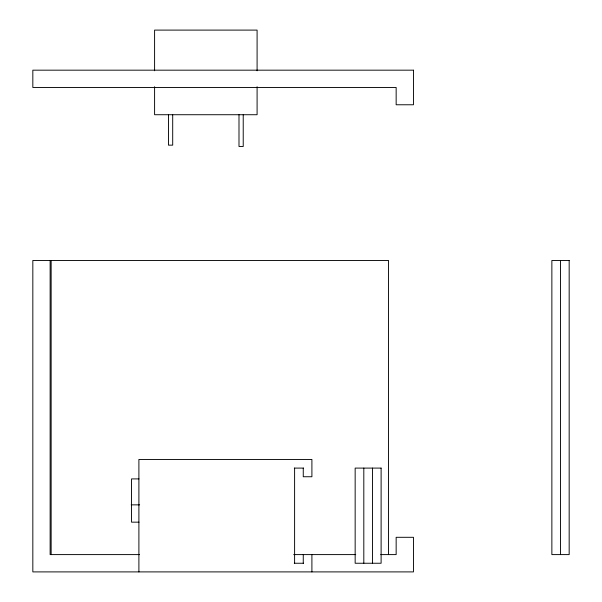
<?xml version="1.0" encoding="UTF-8"?>
<svg xmlns="http://www.w3.org/2000/svg" width="602" height="602" viewBox="0 0 602 602"><rect width="100%" height="100%" fill="white"/><g stroke="black" fill="none" stroke-linecap="round" stroke-linejoin="round"><path stroke-width="0.9" d="M294.295 468.093L303.566 468.093M139.009 478.906L131.529 478.906L131.529 522.16L139.009 522.16M131.183 504.86L139.649 504.86M139.483 554.6L50.132 554.6L50.132 260.478M293.663 554.6L355.722 554.6M380.735 554.6L396.154 554.6L396.154 537.3L413.454 537.3L413.454 571.9L32.832 571.9L32.832 260.478L388.523 260.478L388.523 554.6M294.295 563.246L303.566 563.246M560.515 260.478L560.515 554.6M372.465 468.093L372.465 563.246M363.811 468.093L363.811 563.246M311.904 554.6L311.904 571.9M303.257 468.093L303.257 476.746L311.904 476.746L311.904 459.446L138.896 459.446L138.896 571.9M303.257 554.6L303.257 563.246M294.604 468.093L294.604 563.246M257.092 70.788L257.092 30.1L154.594 30.1L154.594 70.788M257.092 86.718L257.092 114.726L154.594 114.726L154.594 86.718M243.223 114.726L243.223 146.489L238.994 146.489L238.994 114.726M172.699 114.726L172.699 145.15L168.47 145.15L168.47 114.726M51.147 260.478L51.147 554.6M413.454 70.171L32.832 70.171L32.832 87.471L396.154 87.471L396.154 104.771L413.454 104.771L413.454 70.171M569.168 260.478L551.868 260.478L551.868 554.6L569.168 554.6L569.168 260.478M381.111 468.093L355.157 468.093L355.157 563.246L381.111 563.246L381.111 468.093"/></g></svg>
